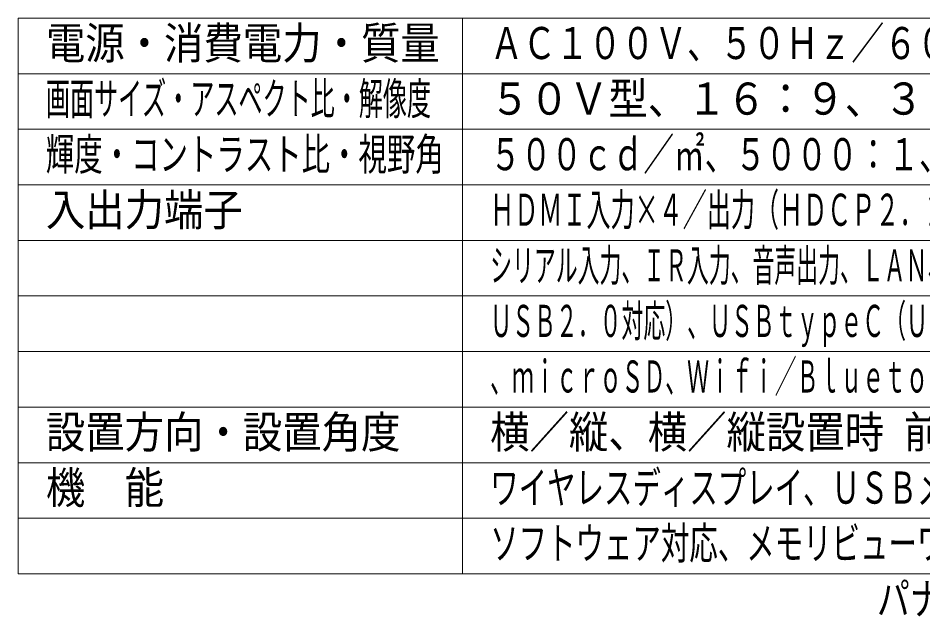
# Model space of a CAD drawing. Units: millimetres on the paper. Extents: x -63 to 64, y -59 to 59.
# Drawn here: x -62.5 to 18.9, y -59 to -4.6 of the extents above; entities that cross this region are included whole.
import ezdxf
from ezdxf.enums import TextEntityAlignment as Align

# ---------------------------------------------------------------- set-up
doc = ezdxf.new("R2010")
doc.units = ezdxf.units.MM
doc.layers.add('0-0_相当品', color=4, linetype='Continuous')
doc.layers.add('0-1_MOJI1', color=7, linetype='Continuous')
doc.layers.add('0-5_WAKU', color=4, linetype='Continuous', lineweight=9)
doc.styles.add('ＭＳ ゴシック', font='')
doc.styles.get('ＭＳ ゴシック').set_extended_font_data('MS Gothic')

msp = doc.modelspace()

# ---------------------------------------------------------------- linework, layer by layer
at = {"layer": '0-5_WAKU', "color": 3}
for p, q in [((62.493, -4.605), (-62.507, -4.605)), ((-62.507, -54.605), (-62.507, -4.605)), ((-22.507, -54.605), (-22.507, -4.605)), ((-62.507, -54.605), (62.493, -54.605))]:
    msp.add_line(p, q, dxfattribs=at)
at = {"layer": '0-5_WAKU'}
for p, q in [((62.493, -9.605), (-62.507, -9.605)), ((62.493, -14.605), (-62.507, -14.605)), ((62.493, -19.605), (-62.507, -19.605)), ((62.493, -24.605), (-62.507, -24.605)), ((62.493, -29.605), (-62.507, -29.605)), ((-62.507, -34.605), (62.493, -34.605)), ((-62.507, -39.605), (62.493, -39.605)), ((-62.507, -44.605), (62.493, -44.605)), ((-62.507, -49.605), (62.493, -49.605))]:
    msp.add_line(p, q, dxfattribs=at)

# ---------------------------------------------------------------- texts
at = {"layer": '0-0_相当品', "style": 'ＭＳ ゴシック', "width": 0.75}
msp.add_text('パナソニック：ＴＨ－５０ＳＱＥ２Ｊ', height=2.886, dxfattribs=at).set_placement((14.813, -59.16), align=Align.BOTTOM_LEFT)
at = {"layer": '0-1_MOJI1', "style": 'ＭＳ ゴシック'}
for s, height, width, p in [('電源・消費電力・質量', 2.889, 0.9, (-60.007, -9.16)), ('ＡＣ１００Ｖ、５０Ｈｚ／６０Ｈｚ、１２０Ｗ、１３．７Ｋｇ', 2.889, 0.75, (-20.007, -9.16)), ('画面サイズ・アスペクト比・解像度', 2.889, 0.55, (-60.007, -14.16)), ('５０Ｖ型、１６：９、３８４０×２１６０', 2.889, 0.9, (-20.007, -14.16)), ('輝度・コントラスト比・視野角', 2.886, 0.65, (-60.007, -19.16)), ('５００ｃｄ／㎡、５０００：１、１７８°／１７８°（ＣＲ＞１０）', 2.889, 0.7, (-20.007, -19.16)), ('入出力端子', 2.889, 0.9, (-60.007, -24.16)), ('ＨＤＭＩ入力×４／出力（ＨＤＣＰ２．２対応）、ＤｉｓｐｌａｙＰｏｒｔ入力、', 2.889, 0.55, (-20.007, -24.16)), ('シリアル入力、ＩＲ入力、音声出力、ＬＡＮ、ＵＳＢｔｙｐｅＡ×３（ＵＳＢ３．０対応、', 2.886, 0.5, (-20.007, -29.16)), ('ＵＳＢ２．０対応）、ＵＳＢｔｙｐｅＣ（ＵＳＢ３．０対応、ＤＰ Ａｌｔ Ｍｏｄｅ対応）', 2.889, 0.5, (-20.007, -34.16)), ('、ｍｉｃｒｏＳＤ、Ｗｉｆｉ／Ｂｌｕｅｔｏｏｔｈ、スロット（Ｉｎｔｅｌ ＳＤＭ仕様）', 2.889, 0.5, (-20.007, -39.16)), ('設置方向・設置角度', 2.889, 0.9, (-60.007, -44.16)), ('横／縦、横／縦設置時 前後傾４５度', 2.889, 0.9, (-20.007, -44.16)), ('機\u3000能', 2.889, 0.9, (-60.007, -49.16)), ('ワイヤレスディスプレイ、ＵＳＢメディアプレイヤー、複数台監視制御', 2.889, 0.65, (-20.007, -49.16)), ('ソフトウェア対応、メモリビューワー機能、連続稼働時間２４時間／日', 2.889, 0.65, (-20.007, -54.16))]:
    msp.add_text(s, height=height, dxfattribs=dict(at, width=width)).set_placement(p, align=Align.BOTTOM_LEFT)

doc.saveas('drawing.dxf')
